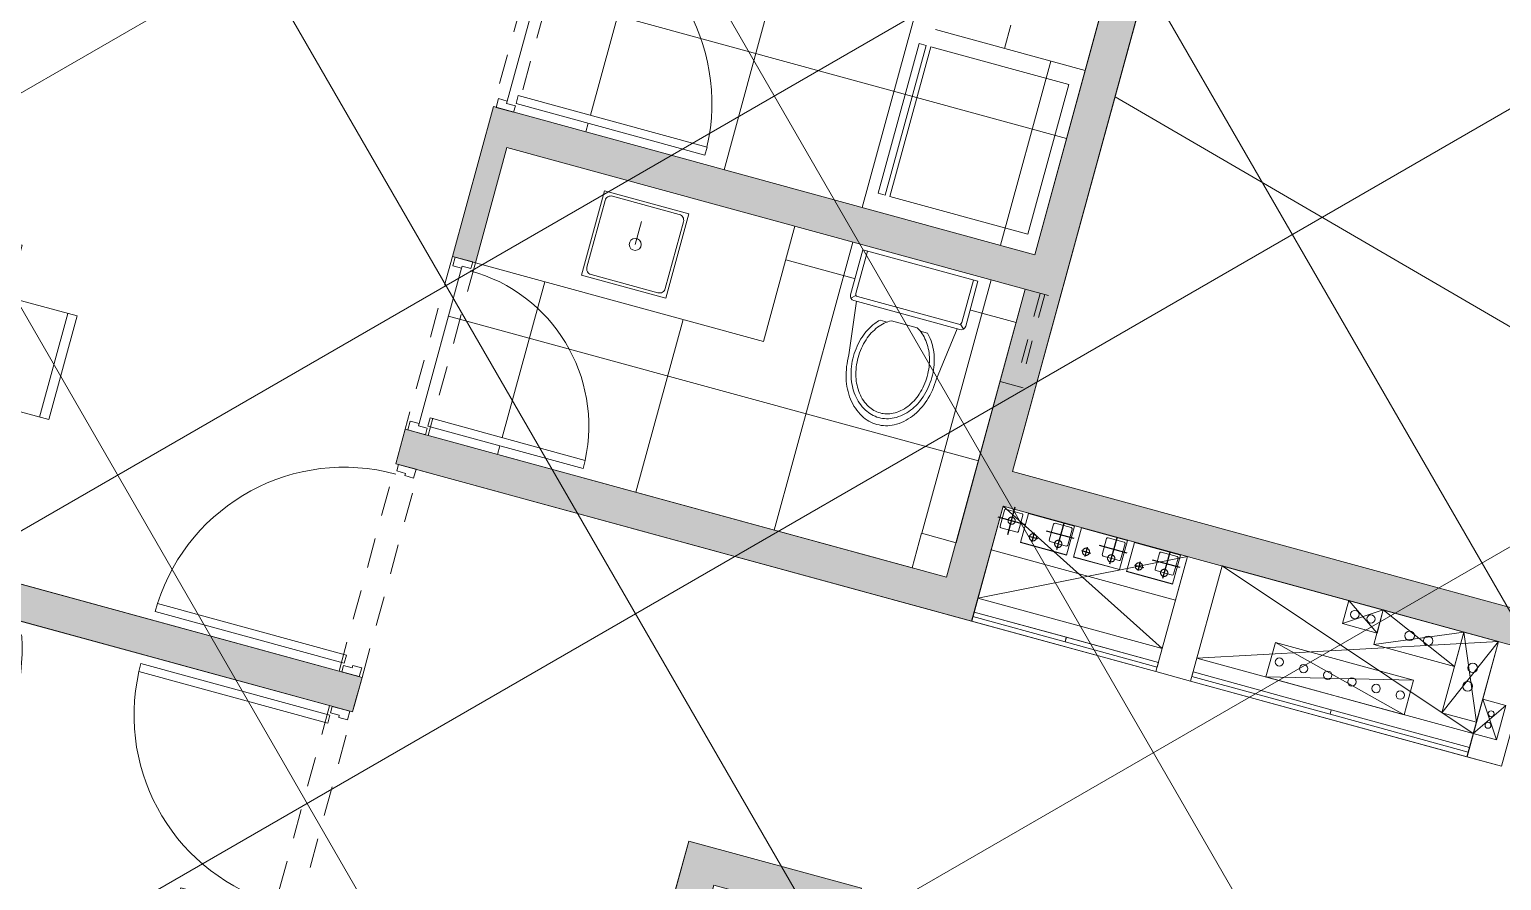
# Model space of a CAD drawing. Header units: inches. Extents: x 0 to 766, y -245 to 236.
# Drawn here: x 222.37 to 228.53, y 34.74 to 38.3 of the extents above; entities that cross this region are included whole.
import ezdxf

# ---------------------------------------------------------------- set-up
doc = ezdxf.new("R2010")
doc.units = ezdxf.units.IN
doc.header["$MEASUREMENT"] = 0
doc.set_wipeout_variables(frame=1)
for name, pattern in [('CENTERX2', [4, 2.5, -0.5, 0.5, -0.5]), ('DASHED2', [0.375, 0.25, -0.125]), ('HIDDEN', [0.375, 0.25, -0.125]), ('HIDDEN2', [0.1875, 0.125, -0.0625])]:
    doc.linetypes.add(name, pattern=pattern)
for name, color, linetype, lineweight in [('A-PLACAS', 251, 'Continuous', 9), ('COC-LAV', 251, 'Continuous', 9), ('DLP_ETAPAS', 251, 'Continuous', 9), ('DLP_HATCH', 251, 'Continuous', 9), ('Gabinete_Regulador', 251, 'Continuous', 9), ('GN GABINETES', 251, 'Continuous', 9), ('GN MONTANTE', 251, 'Continuous', 9), ('HATCH', 251, 'Continuous', 9), ('IC-Detección', 251, 'Continuous', 9), ('IC-Intercomunicador', 251, 'Continuous', 9), ('IC-Telefono', 251, 'Continuous', 9), ('IC-Televisión', 251, 'Continuous', 9), ('IE-Alimentadores', 251, 'Continuous', 9), ('IE-Cajas', 251, 'Continuous', 9), ('MOBILIARIO', 251, 'Continuous', 9), ('MURO-BAJO', 251, 'Continuous', 9), ('MUROS', 251, 'Continuous', 9), ('PROYECCION', 251, 'DASHED2', 9), ('PROYECCIONES', 251, 'HIDDEN2', 9), ('PUERTAS', 251, 'Continuous', 9), ('SANITARIOS', 251, 'Continuous', 9)]:
    doc.layers.add(name, color=color, linetype=linetype, lineweight=lineweight)

# ---------------------------------------------------------------- blocks, each defined once
blk = doc.blocks.new('P-90 MARCO 3.5x1.5')
at = {"layer": 'PUERTAS'}
for p, q in [((0.038, 0.0762), (0.038, 0.8962)), ((0.038, 0.8962), (0.073, 0.8962)), ((0.073, 0.8962), (0.073, 0.0762)), ((0.038, 0.0762), (0.073, 0.0762))]:
    blk.add_line(p, q, dxfattribs=at)
at = {"layer": 'PUERTAS', "linetype": 'Continuous'}
for p, q in [((0, 0), (0, 0.0762)), ((0, 0.0762), (0.028, 0.0762)), ((0.028, 0.0762), (0.028, 0.0382)), ((0.9, 0.0762), (0.872, 0.0762)), ((0.872, 0.0762), (0.872, 0.0382)), ((0.9, 0), (0.9, 0.0762)), ((0.028, 0.0382), (0.038, 0.0382)), ((0.038, 0.0382), (0.038, 0)), ((0.862, 0.0382), (0.862, 0)), ((0.872, 0.0382), (0.862, 0.0382)), ((0, 0), (0.038, 0)), ((0.9, 0), (0.862, 0))]:
    blk.add_line(p, q, dxfattribs=at)
at = {"layer": 'PUERTAS', "color": 7, "linetype": 'Continuous'}
blk.add_arc((0.038, 0.0762), 0.82, 0, 87.55371, dxfattribs=at)
blk = doc.blocks.new('A$C1EFC3661')
at = {"layer": 'PUERTAS'}
for p, q in [((0.038, 0.0762), (0.038, 0.75)), ((0.038, 0.75), (0.073, 0.75)), ((0.073, 0.75), (0.073, 0.0762)), ((0.038, 0.0762), (0.073, 0.0762))]:
    blk.add_line(p, q, dxfattribs=at)
at = {"layer": 'PUERTAS', "linetype": 'Continuous'}
for p, q in [((0, 0), (0, 0.0762)), ((0, 0.0762), (0.028, 0.0762)), ((0.028, 0.0762), (0.028, 0.0382)), ((0.75, 0.0762), (0.722, 0.0762)), ((0.722, 0.0762), (0.722, 0.0382)), ((0.75, 0), (0.75, 0.0762)), ((0, 0), (0.038, 0)), ((0.028, 0.0382), (0.038, 0.0382)), ((0.038, 0.0382), (0.038, 0)), ((0.712, 0.0382), (0.712, 0)), ((0.722, 0.0382), (0.712, 0.0382)), ((0.75, 0), (0.712, 0))]:
    blk.add_line(p, q, dxfattribs=at)
blk.add_arc((0.038, 0.0762), 0.6738, 89.99756, 90, dxfattribs=at)
at = {"layer": 'PUERTAS', "color": 7, "linetype": 'Continuous'}
blk.add_arc((0.038, 0.0762), 0.6738, 0, 87.02248, dxfattribs=at)
blk = doc.blocks.new('SIFON JET_PLANTA')
blk.add_wipeout([(0, -0.25), (-0.195, -0.25), (-0.1995, -0.2495), (-0.2029, -0.2484), (-0.2029, -0.2484), (-0.2067, -0.2462), (-0.2067, -0.2462), (-0.209, -0.244), (-0.209, -0.244), (-0.2091, -0.2441), (-0.2108, -0.2423), (-0.2108, -0.2423), (-0.2108, -0.2423), (-0.2126, -0.2395), (-0.2126, -0.2395), (-0.2138, -0.2369), (-0.2138, -0.2369), (-0.2147, -0.2335), (-0.215, -0.23), (-0.215, -0.227), (-0.215, -0.2181), (-0.44, -0.19), (-0.4428, -0.19), (-0.4467, -0.1899), (-0.449, -0.1899), (-0.4518, -0.1898), (-0.455, -0.1897), (-0.4568, -0.1896), (-0.4592, -0.1894), (-0.4619, -0.1893), (-0.4639, -0.1891), (-0.4651, -0.189), (-0.4651, -0.189), (-0.4695, -0.1887), (-0.4735, -0.1883), (-0.4761, -0.188), (-0.4785, -0.1877), (-0.4812, -0.1874), (-0.4824, -0.1872), (-0.4862, -0.1867), (-0.4884, -0.1864), (-0.4916, -0.1859), (-0.4936, -0.1856), (-0.495, -0.1854), (-0.4974, -0.1849), (-0.4974, -0.1849), (-0.5022, -0.184), (-0.5066, -0.1832), (-0.5094, -0.1826), (-0.5118, -0.1821), (-0.5151, -0.1813), (-0.5177, -0.1807), (-0.5217, -0.1796), (-0.5238, -0.1791), (-0.5267, -0.1783), (-0.5267, -0.1783), (-0.5296, -0.1775), (-0.5321, -0.1768), (-0.5352, -0.1759), (-0.5385, -0.1749), (-0.5385, -0.1749), (-0.5412, -0.174), (-0.5428, -0.1735), (-0.5449, -0.1728), (-0.5465, -0.1722), (-0.5491, -0.1713), (-0.551, -0.1706), (-0.5543, -0.1693), (-0.5568, -0.1683), (-0.5598, -0.1671), (-0.5614, -0.1664), (-0.5644, -0.1652), (-0.5659, -0.1645), (-0.5675, -0.1637), (-0.5702, -0.1625), (-0.5738, -0.1608), (-0.5759, -0.1598), (-0.5781, -0.1587), (-0.5833, -0.1559), (-0.5871, -0.1538), (-0.5896, -0.1524), (-0.5918, -0.1511), (-0.5936, -0.15), (-0.595, -0.1492), (-0.5964, -0.1483), (-0.5987, -0.1469), (-0.6004, -0.1458), (-0.602, -0.1448), (-0.6039, -0.1435), (-0.6058, -0.1422), (-0.607, -0.1415), (-0.6086, -0.1403), (-0.612, -0.1379), (-0.6142, -0.1363), (-0.6153, -0.1355), (-0.6168, -0.1344), (-0.6179, -0.1335), (-0.6193, -0.1324), (-0.6204, -0.1315), (-0.6215, -0.1307), (-0.6223, -0.13), (-0.6235, -0.1291), (-0.6245, -0.1281), (-0.6245, -0.1281), (-0.6262, -0.1268), (-0.6276, -0.1255), (-0.6288, -0.1244), (-0.6305, -0.123), (-0.6318, -0.1217), (-0.6318, -0.1217), (-0.6335, -0.1201), (-0.6347, -0.119), (-0.6347, -0.119), (-0.6379, -0.1158), (-0.64, -0.1137), (-0.6458, -0.1074), (-0.6494, -0.1032), (-0.6554, -0.0958), (-0.6599, -0.0897), (-0.6623, -0.0862), (-0.6646, -0.0826), (-0.6679, -0.0774), (-0.6706, -0.0727), (-0.6722, -0.0699), (-0.6751, -0.0642), (-0.677, -0.0602), (-0.6779, -0.0581), (-0.6792, -0.0551), (-0.6803, -0.0522), (-0.6814, -0.0492), (-0.6827, -0.0457), (-0.6838, -0.0419), (-0.6855, -0.0361), (-0.6864, -0.0321), (-0.687, -0.0296), (-0.6876, -0.0264), (-0.6881, -0.0232), (-0.6891, -0.0164), (-0.6896, -0.0111), (-0.6899, -0.0065), (-0.69, 0), (-0.6899, 0.0044), (-0.6897, 0.0096), (-0.6893, 0.014), (-0.6887, 0.0194), (-0.6881, 0.0236), (-0.6881, 0.0236), (-0.6872, 0.0284), (-0.6867, 0.031), (-0.6855, 0.0361), (-0.6855, 0.0361), (-0.6838, 0.0421), (-0.6838, 0.0421), (-0.6819, 0.048), (-0.6804, 0.0521), (-0.6793, 0.0547), (-0.6779, 0.0582), (-0.6745, 0.0655), (-0.6745, 0.0655), (-0.6722, 0.0699), (-0.6705, 0.0728), (-0.669, 0.0755), (-0.6672, 0.0785), (-0.665, 0.082), (-0.6634, 0.0845), (-0.6611, 0.088), (-0.657, 0.0936), (-0.657, 0.0936), (-0.6534, 0.0984), (-0.6534, 0.0984), (-0.6503, 0.1023), (-0.6453, 0.108), (-0.6386, 0.1152), (-0.6326, 0.121), (-0.6299, 0.1235), (-0.6251, 0.1276), (-0.6206, 0.1314), (-0.6168, 0.1344), (-0.6106, 0.1389), (-0.6061, 0.142), (-0.6, 0.1461), (-0.5963, 0.1484), (-0.5908, 0.1517), (-0.5862, 0.1543), (-0.5794, 0.158), (-0.5693, 0.1629), (-0.5517, 0.1703), (-0.5465, 0.1722), (-0.5385, 0.1749), (-0.5346, 0.176), (-0.5265, 0.1784), (-0.5216, 0.1797), (-0.5148, 0.1813), (-0.5079, 0.1829), (-0.5016, 0.1842), (-0.4865, 0.1867), (-0.4763, 0.188), (-0.4726, 0.1884), (-0.4636, 0.1892), (-0.4549, 0.1897), (-0.449, 0.1899), (-0.44, 0.19), (-0.4322, 0.191), (-0.215, 0.2181), (-0.215, 0.2234), (-0.215, 0.2278), (-0.2149, 0.2323), (-0.2142, 0.2356), (-0.2129, 0.239), (-0.211, 0.2419), (-0.2091, 0.2441), (-0.2077, 0.2455), (-0.2055, 0.247), (-0.2007, 0.2492), (-0.195, 0.25), (-0.195, 0.25), (-0.1605, 0.25), (-0.0975, 0.25), (-0.0323, 0.25), (0, 0.25)])
for p, q in [((-0.195, 0.25), (0, 0.25)), ((0, 0.25), (0, -0.25)), ((-0.215, 0.2181), (-0.44, 0.19)), ((-0.215, -0.23), (-0.215, 0.23)), ((-0.2091, 0.2441), (-0.1921, 0.2271)), ((-0.195, -0.22), (-0.195, 0.22)), ((-0.185, 0.23), (0, 0.23)), ((-0.265, 0.0718), (-0.265, 0.1028)), ((-0.255, -0.0562), (-0.255, 0.0562)), ((-0.265, -0.1028), (-0.265, -0.0718)), ((-0.215, -0.2181), (-0.44, -0.19)), ((-0.2091, -0.2441), (-0.1921, -0.2271)), ((0, -0.23), (-0.185, -0.23)), ((0, -0.25), (-0.195, -0.25))]:
    blk.add_line(p, q)
for points in [[(-0.44, 0.19, 0.076393), (-0.5385, 0.1749, 0.086437), (-0.6168, 0.1344, 0.105872), (-0.6722, 0.0699, 0.125404), (-0.69, 0, 0.125404), (-0.6722, -0.0699, 0.105872), (-0.6168, -0.1344, 0.086437), (-0.5385, -0.1749, 0.076393), (-0.44, -0.19, 0.076393)], [(-0.265, 0.1028, 0.0362), (-0.2844, 0.1202, 0.08725), (-0.3535, 0.1565, 0.077598), (-0.44, 0.17, 0.077598), (-0.5265, 0.1565, 0.08725), (-0.5956, 0.1202, 0.105601), (-0.6443, 0.0627, 0.12364), (-0.66, 0, 0.12364), (-0.6443, -0.0627, 0.105601), (-0.5956, -0.1202, 0.08725), (-0.5265, -0.1565, 0.077598), (-0.44, -0.17, 0.077598)], [(-0.255, 0.0562, 0.100268), (-0.2967, 0.1044, 0.08725), (-0.3596, 0.1374, 0.077598), (-0.44, 0.15, 0.077598), (-0.5204, 0.1374, 0.08725), (-0.5833, 0.1044, 0.105601), (-0.6266, 0.0532, 0.12364), (-0.64, 0, 0.12364), (-0.6266, -0.0532, 0.105601), (-0.5833, -0.1044, 0.08725), (-0.5204, -0.1374, 0.077598), (-0.44, -0.15, 0.077598)], [(-0.44, -0.15, 0.077598), (-0.3596, -0.1374, 0.08725), (-0.2967, -0.1044, 0.100268), (-0.255, -0.0562, 0.12364)], [(-0.44, -0.17, 0.077598), (-0.3535, -0.1565, 0.08725), (-0.2844, -0.1202, 0.0362), (-0.265, -0.1028, 0.12364)]]:
    blk.add_lwpolyline(points, format="xyb")
for centre, radius, start, end in [((-0.195, 0.23), 0.02, 90, 180), ((-0.185, 0.22), 0.01, 90, 180), ((-0.195, -0.23), 0.02, 180, 270), ((-0.185, -0.22), 0.01, 180, 270)]:
    blk.add_arc(centre, radius, start, end)
blk = doc.blocks.new('REFRI')
at = {"layer": 'COC-LAV'}
for points in [[(-0.325, 0), (-0.325, -0.6), (0.325, -0.6), (0.325, 0)], [(-0.325, -0.62), (-0.325, -0.65), (0.325, -0.65), (0.325, -0.62)]]:
    blk.add_lwpolyline(points, close=True, dxfattribs=at)
blk = doc.blocks.new('A$C739F1AB1')
at = {"layer": 'MOBILIARIO'}
for p, q in [((0.975, 2.06), (0.525, 2.06)), ((0.04, 1.575), (0.04, 1.125)), ((1.46, 1.575), (1.46, 1.125)), ((0.04, 0.975), (0.04, 0.525)), ((1.46, 0.975), (1.46, 0.525)), ((0.975, 0.04), (0.525, 0.04))]:
    blk.add_line(p, q, dxfattribs=at)
for points in [[(0.975, 1.8), (0.975, 2.1), (0.525, 2.1), (0.525, 1.8)], [(1.2, 0.3), (1.2, 1.8), (0.3, 1.8), (0.3, 0.3), (1.2, 0.3)], [(0.3, 1.575), (0, 1.575), (0, 1.125), (0.3, 1.125)], [(1.2, 1.575), (1.5, 1.575), (1.5, 1.125), (1.2, 1.125)], [(0.3, 0.975), (0, 0.975), (0, 0.525), (0.3, 0.525)], [(1.2, 0.975), (1.5, 0.975), (1.5, 0.525), (1.2, 0.525)], [(0.975, 0.3), (0.975, 0), (0.525, 0), (0.525, 0.3)]]:
    blk.add_lwpolyline(points, dxfattribs=at)
at = {"layer": 'MOBILIARIO', "linetype": 'HIDDEN2'}
for points in [[(0.525, 1.75), (0.525, 1.65), (0.975, 1.65), (0.975, 1.75)], [(0.35, 1.125), (0.45, 1.125), (0.45, 1.575), (0.35, 1.575)], [(1.15, 1.125), (1.05, 1.125), (1.05, 1.575), (1.15, 1.575)], [(0.35, 0.525), (0.45, 0.525), (0.45, 0.975), (0.35, 0.975)], [(1.15, 0.525), (1.05, 0.525), (1.05, 0.975), (1.15, 0.975)], [(0.525, 0.35), (0.525, 0.45), (0.975, 0.45), (0.975, 0.35)]]:
    blk.add_lwpolyline(points, dxfattribs=at)
blk = doc.blocks.new('BOWL-ITALGRIF_VARADERO')
blk.add_lwpolyline([(0.1825, 0.1825), (-0.1825, 0.1825), (-0.1825, -0.1825), (0.1825, -0.1825)], close=True)
blk.add_lwpolyline([(0.145, 0.17), (-0.145, 0.17, 0.414214), (-0.17, 0.145), (-0.17, -0.145, 0.414214), (-0.145, -0.17), (0.145, -0.17, 0.414214), (0.17, -0.145), (0.17, 0.145, 0.414214)], format="xyb", close=True)
blk.add_circle((0, 0), 0.025)
at = {"layer": 'PROYECCIONES', "color": 251, "ltscale": 0.1}
blk.add_line((0, 0), (0, -0.1825), dxfattribs=at)
blk = doc.blocks.new('A$C72FD42DB')
for p, q in [((0.0573, 1.3564), (0.0573, 1.3564)), ((0.3255, 1.41), (1.3255, 1.41)), ((0.3255, 0), (0.3255, 1.41)), ((1.3255, 0), (1.3255, 1.41)), ((1.5937, 1.3564), (1.5937, 1.3564)), ((0.0977, 0.8097), (0.0977, 1.3097)), ((0.0977, 1.3097), (0.3255, 1.3097)), ((1.5532, 1.3097), (1.3255, 1.3097)), ((1.5532, 0.8097), (1.5532, 1.3097)), ((0.0286, 1.1974), (0.0977, 1.1974)), ((0.0286, 1.1724), (0.0977, 1.1724)), ((1.6224, 1.1974), (1.5532, 1.1974)), ((1.6224, 1.1724), (1.5532, 1.1724)), ((0.0286, 0.947), (0.0977, 0.947)), ((1.6224, 0.947), (1.5532, 0.947)), ((0.0286, 0.922), (0.0977, 0.922)), ((1.6224, 0.922), (1.5532, 0.922)), ((0.3255, 0.8097), (0.0977, 0.8097)), ((1.3255, 0.8097), (1.5532, 0.8097)), ((0.0573, 0.7629), (0.0573, 0.7629)), ((1.5937, 0.7629), (1.5937, 0.7629)), ((0.0573, 0.6471), (0.0573, 0.6471)), ((1.5937, 0.6471), (1.5937, 0.6471)), ((0.0977, 0.6003), (0.0977, 0.1003)), ((0.3255, 0.6003), (0.0977, 0.6003)), ((1.3255, 0.6003), (1.5532, 0.6003)), ((1.5532, 0.6003), (1.5532, 0.1003)), ((0.0286, 0.488), (0.0977, 0.488)), ((0.0286, 0.463), (0.0977, 0.463)), ((1.6224, 0.488), (1.5532, 0.488)), ((1.6224, 0.463), (1.5532, 0.463)), ((0.0286, 0.2376), (0.0977, 0.2376)), ((0.0286, 0.2126), (0.0977, 0.2126)), ((1.6224, 0.2376), (1.5532, 0.2376)), ((1.6224, 0.2126), (1.5532, 0.2126)), ((0.0977, 0.1003), (0.3255, 0.1003)), ((1.5532, 0.1003), (1.3255, 0.1003)), ((0.0573, 0.0536), (0.0573, 0.0536)), ((1.5937, 0.0536), (1.5937, 0.0536)), ((0.3255, 0), (1.3255, 0))]:
    blk.add_line(p, q)
for centre, radius, start, end in [((0.054, 1.347), 0.01, 71.2164, 161.83805), ((0.054, 1.347), 0.01, 341.83805, 71.2164), ((1.5969, 1.347), 0.01, 108.7836, 198.16195), ((1.5969, 1.347), 0.01, 18.16195, 108.7836), ((0.9298, 1.0597), 0.9317, 161.83805, 198.16195), ((0.9298, 1.0597), 0.9117, 161.83805, 198.16195), ((0.1977, 1.2097), 0.1, 90, 180), ((1.4532, 1.2097), 0.1, 0, 90), ((0.7212, 1.0597), 0.9117, 341.83805, 18.16195), ((0.7212, 1.0597), 0.9317, 341.83805, 18.16195), ((0.1977, 0.9097), 0.1, 180, 270), ((1.4532, 0.9097), 0.1, 270, 0), ((0.054, 0.7724), 0.01, 198.16195, 288.7836), ((0.054, 0.7724), 0.01, 288.7836, 18.16195), ((1.5969, 0.7724), 0.01, 161.83805, 251.2164), ((1.5969, 0.7724), 0.01, 251.2164, 341.83805), ((0.9298, 0.3503), 0.9317, 161.83805, 198.16195), ((0.9298, 0.3503), 0.9117, 161.83805, 198.16195), ((0.054, 0.6376), 0.01, 71.2164, 161.83805), ((0.054, 0.6376), 0.01, 341.83805, 71.2164), ((1.5969, 0.6376), 0.01, 108.7836, 198.16195), ((0.7212, 0.3503), 0.9117, 341.83805, 18.16195), ((1.5969, 0.6376), 0.01, 18.16195, 108.7836), ((0.7212, 0.3503), 0.9317, 341.83805, 18.16195), ((0.1977, 0.5003), 0.1, 90, 180), ((1.4532, 0.5003), 0.1, 0, 90), ((0.1977, 0.2003), 0.1, 180, 270), ((1.4532, 0.2003), 0.1, 270, 0), ((0.054, 0.063), 0.01, 288.7836, 18.16195), ((1.5969, 0.063), 0.01, 161.83805, 251.2164), ((0.054, 0.063), 0.01, 198.16195, 288.7836), ((1.5969, 0.063), 0.01, 251.2164, 341.83805)]:
    blk.add_arc(centre, radius, start, end)
blk = doc.blocks.new('ESTRUCTURAS_PISO-1')
at = {"layer": 'HATCH'}
h = blk.add_hatch(color=256, dxfattribs=at)
h.dxf.hatch_style = 1
h.paths.add_polyline_path([(0.15, 19.45), (0.15, 14.6), (0, 14.6), (0, 19.45)])
h.paths.add_polyline_path([(0.15, 25.95), (-5.75, 25.95), (-5.75, 24.9), (-5.6, 24.9), (-5.6, 25.8), (0, 25.8), (0, 20.55), (-1.4, 20.55), (-1.4, 20.45), (0, 20.45), (0, 19.5), (1.8, 19.5), (1.8, 20.15), (1.7, 20.15), (1.7, 19.65), (0.15, 19.65)])
h.paths.add_polyline_path([(-2.4, 21.4), (-2.3, 21.4), (-2.3, 23.1), (-5.75, 23.1), (-5.75, 21.8), (-5.65, 21.8), (-5.65, 23), (-2.4, 23)], flags=17)
h.paths.add_polyline_path([(-5.75, 20.45), (-2.3, 20.45), (-2.3, 20.6), (-5.75, 20.6)], flags=17)
h.paths.add_polyline_path([(-6.25, 17.5), (-6.25, 17.75), (-5, 17.75), (-5, 17.5)])
h.paths.add_polyline_path([(1.15, 15.1), (1.05, 15.1), (1.05, 13.1), (0.15, 13.1), (0.15, 13.7), (0, 13.7), (0, 13.025), (0, 12.35), (0.15, 12.35), (0.15, 12.95), (1.05, 12.95), (1.05, 10.95), (1.15, 10.95), (1.15, 12.95), (6.4, 12.95), (6.4, 12.6), (6.55, 12.6), (6.55, 13.025), (6.55, 13.45), (6.4, 13.45), (6.4, 13.1), (1.15, 13.1)])
h.paths.add_polyline_path([(0.15, 6.5), (0.15, 11.45), (0, 11.45), (0, 6.6), (-1.45, 6.6), (-1.45, 7.05), (-4.1, 7.05), (-4.1, 6.9), (-1.6, 6.9), (-1.6, 6.45), (0, 6.45), (0, 1.15), (-0.9, 1.15), (-0.9, 1), (0, 1), (0, 0), (4.6, 0), (4.6, 0.15), (0.15, 0.15), (0.15, 6.35), (1.8, 6.35), (1.8, 6.5)])
h.paths.add_polyline_path([(2.7, 5.55), (6.15, 5.55), (6.15, 5.65), (2.7, 5.65)])
h.paths.add_polyline_path([(2.7, 6.45), (2.8, 6.45), (2.8, 8.15), (6.05, 8.15), (6.05, 6.85), (6.15, 6.85), (6.15, 8.25), (2.7, 8.25)])
h.paths.add_polyline_path([(2.8, 3.05), (6.05, 3.05), (6.05, 4.35), (6.15, 4.35), (6.15, 2.9), (2.7, 2.9), (2.7, 4.75), (2.8, 4.75)])
h.paths.add_polyline_path([(-8.4, 9.4), (-8.4, 9.3), (-6.65, 9.3), (-6.65, 8.4), (-7.25, 8.4), (-7.25, 8.25), (-6.5, 8.25), (-6.5, 15.55), (-4, 15.55), (-4, 8.25), (-1.9, 8.25), (-1.9, 8.4), (-3.85, 8.4), (-3.85, 12.1), (-1.2, 12.1), (-1.2, 12.25), (-3.85, 12.25), (-3.85, 13.85), (-1.2, 13.85), (-1.2, 14), (-3.85, 14), (-3.85, 15.7), (-6.65, 15.7), (-6.65, 9.4)])
h.paths.add_polyline_path([(-10.9, 0.4), (-10.75, 0.4), (-10.75, 3.5), (-10.6, 3.5), (-10.6, 0.2), (-10.9, 0.2)])
h.paths.add_polyline_path([(-6.15, 5.25), (-6.3, 5.25), (-6.3, 6.9), (-11.1, 6.9), (-11.1, 7.05), (-4.75, 7.05), (-4.75, 6.9), (-6.15, 6.9)])
h.paths.add_polyline_path([(-12, 6.9), (-12.6, 6.9), (-12.6, 6), (-10.6, 6), (-10.6, 5.9), (-12.6, 5.9), (-12.6, 0.4), (-12.45, 0.4), (-12.45, 0.2), (-12.6, 0.2), (-12.75, 0.2), (-12.75, 6.9), (-14.95, 6.9), (-14.95, 7.05), (-12.6, 7.05), (-12, 7.05)])
h.paths.add_polyline_path([(-6.2, 4.25), (-7.8, 4.25), (-7.8, 0.8), (-6.6, 0.8), (-6.6, 0.7), (-7.9, 0.7), (-7.9, 4.35), (-6.2, 4.35)])
h.paths.add_polyline_path([(-5.3, 4.35), (-5.3, 0.7), (-5.4, 0.7), (-5.4, 4.35)])
h.paths.add_polyline_path([(-2.8, 4.25), (-4.5, 4.25), (-4.5, 4.35), (-2.7, 4.35), (-2.7, 0.7), (-4.1, 0.7), (-4.1, 0.8), (-2.8, 0.8)])
h.paths.add_polyline_path([(-8.1, 14.9), (-8.4, 14.9), (-8.4, 11.8), (-8.25, 11.8), (-8.25, 14.7), (-8.1, 14.7)])
h.paths.add_polyline_path([(-16.3, 11.05), (-14.6, 11.05), (-14.6, 10.95), (-16.4, 10.95), (-16.4, 14.4), (-15, 14.4), (-15, 14.3), (-16.3, 14.3)])
h.paths.add_polyline_path([(-12.8, 10.05), (-12.8, 8.4), (-8.15, 8.4), (-8.15, 8.25), (-14.35, 8.25), (-14.35, 8.4), (-12.95, 8.4), (-12.95, 10.05)])
h.paths.add_polyline_path([(-13.7, 10.95), (-13.7, 14.4), (-13.8, 14.4), (-13.8, 10.95)])
h.paths.add_polyline_path([(-19.1, 8.4), (-19.1, 13.15), (-18.2, 13.15), (-18.2, 13.3), (-19.25, 13.3), (-19.25, 8.25), (-15, 8.25), (-15, 8.4)])
h.paths.add_polyline_path([(-11.2, 11.05), (-11.2, 14.3), (-12.45, 14.3), (-12.45, 14.4), (-11.1, 14.4), (-11.1, 10.95), (-12.9, 10.95), (-12.9, 11.05)])
h.paths.add_polyline_path([(-19.1, 0.85), (-17.8, 0.85), (-17.8, 0.7), (-19.25, 0.7), (-19.25, 7.05), (-17.65, 7.05), (-17.65, 6.9), (-19.1, 6.9), (-19.1, 4.6), (-16.9, 4.6), (-16.9, 4.5), (-19.1, 4.5)])
h.paths.add_polyline_path([(-16, 0.7), (-15.85, 0.7), (-15.85, 4.5), (-16, 4.5)])
h.paths.add_polyline_path([(-23.7117, 4.695), (-26.8328, 2.5272), (-26.7757, 2.4451), (-23.6547, 4.6128)])
h.paths.add_polyline_path([(-26.5244, 11.8122), (-27.6653, 13.4548), (-27.5421, 13.5404), (-26.4012, 11.8978), (-25.7851, 12.3256), (-25.3573, 11.7096), (-25.4805, 11.6241), (-25.8228, 12.1169), (-26.562, 11.6034), (-25.4211, 9.9608), (-25.5032, 9.9037), (-26.6441, 11.5464), (-30.8739, 8.6085), (-30.6743, 8.321), (-30.7975, 8.2355), (-31.2824, 8.9336), (-31.1592, 9.0192), (-30.9595, 8.7317)])
h.paths.add_polyline_path([(-22.35, 2.3), (-22.95, 2.3), (-22.95, 2.3712), (-23.7733, 3.5565), (-23.1983, 3.9558), (-23.1413, 3.8737), (-23.6341, 3.5314), (-22.8483, 2.4), (-22.25, 2.4), (-22.25, 0.2), (-22.95, 0.2), (-22.95, 0.3), (-22.35, 0.3)])
h.paths.add_polyline_path([(-25.968, 1.5451), (-26.0912, 1.4595), (-25.2164, 0.2), (-24.15, 0.2), (-24.15, 0.35), (-25.1379, 0.35)])
h.paths.add_polyline_path([(-24.2502, 5.295), (-25.22, 6.6912), (-28.1768, 4.6376), (-27.4352, 3.5699), (-27.5173, 3.5128), (-28.316, 4.6627), (-25.1949, 6.8304), (-24.1681, 5.352)])
h.paths.add_polyline_path([(-19.4, 0.7), (-20.45, 0.7), (-20.45, 0.85), (-19.55, 0.85), (-19.55, 6.9), (-20.8, 6.9), (-20.8, 7.05), (-19.4, 7.05)])
h.paths.add_polyline_path([(-24.9671, 10.8849), (-23.1416, 8.2566), (-24.4558, 7.3438), (-24.3987, 7.2617), (-23.2488, 8.0604), (-22.4428, 6.9), (-21.2, 6.9), (-21.2, 7.05), (-22.3644, 7.05), (-23.0971, 8.1049), (-22.9328, 8.219), (-24.8439, 10.9704)])
h.paths.add_polyline_path([(-29.6365, 12.0857), (-29.5509, 11.9625), (-32.0149, 10.2512), (-31.9293, 10.128), (-32.1346, 9.9854), (-32.3058, 10.2318)])
h.paths.add_polyline_path([(-36.7796, 20.0913), (-32.9194, 22.7724), (-33.0049, 22.8956), (-36.9884, 20.1289), (-36.3894, 19.2665), (-36.2662, 19.3521)])
h.paths.add_polyline_path([(-33.4575, 18.9895), (-32.4877, 17.5933), (-32.4056, 17.6503), (-33.4324, 19.1287), (-36.4303, 17.0465), (-35.6316, 15.8967), (-35.5495, 15.9537), (-36.2911, 17.0214)])
h.paths.add_polyline_path([(-31.9492, 16.9933), (-34.9471, 14.9111), (-34.89, 14.8289), (-31.8922, 16.9111)])
h.paths.add_polyline_path([(-33.4103, 12.8737), (-34.1233, 13.9004), (-34.2055, 13.8434), (-33.4354, 12.7346), (-30.4375, 14.8167), (-31.4358, 16.2541), (-31.518, 16.197), (-30.5767, 14.8418)])
h.paths.add_polyline_path([(-26.3945, 13.7287), (-26.5177, 13.6432), (-29.2559, 17.5855), (-29.1327, 17.6711)])
h.paths.add_polyline_path([(6.4, 14.95), (3.55, 14.95), (3.55, 15.1), (6.65, 15.1), (6.65, 14.8), (6.4, 14.8)])
h.paths.add_polyline_path([(2.7, 20.4), (6.15, 20.4), (6.15, 20.5), (2.7, 20.5)])
h.paths.add_polyline_path([(6.15, 17.8), (6.15, 19.2), (6.05, 19.2), (6.05, 17.9), (2.8, 17.9), (2.8, 19.6), (2.7, 19.6), (2.7, 17.8)])
h.paths.add_polyline_path([(5.05, 25.95), (0.2, 25.95), (0.2, 25.8), (4.9, 25.8), (4.9, 24.9), (5.05, 24.9)])
h.paths.add_polyline_path([(2.7, 23.1), (2.7, 21.3), (2.8, 21.3), (2.8, 23), (6.05, 23), (6.05, 21.7), (6.15, 21.7), (6.15, 23.1)])
h.paths.add_polyline_path([(-23.7523, 12.6418), (-22.0124, 10.1367), (-22.5463, 9.7659), (-22.6318, 9.8892), (-22.2212, 10.1744), (-23.8755, 12.5562), (-24.2862, 12.271), (-25.7123, 14.3243), (-25.5891, 14.4099), (-24.2485, 12.4797), (-23.2219, 13.1928), (-24.5054, 15.0408), (-24.9161, 14.7556), (-24.9731, 14.8377), (-24.4393, 15.2085), (-23.0987, 13.2784), (-18.7867, 16.2733), (-18.8723, 16.3965), (-18.708, 16.5106), (-18.5369, 16.2642)])
h.paths.add_polyline_path([(-20.0417, 18.0802), (-19.9562, 17.957), (-19.7919, 18.0711), (-19.963, 18.3175), (-22.4681, 16.5776), (-22.3825, 16.4544)])
h.paths.add_polyline_path([(-29.1612, 17.7122), (-30.6396, 16.6853), (-30.7252, 16.8085), (-29.37, 17.7498), (-32.9639, 22.9242), (-27.5431, 26.6892), (-26.8015, 25.6215), (-26.9247, 25.5359), (-27.5807, 26.4804), (-32.7551, 22.8865), (-29.8457, 18.6978), (-28.4906, 19.639), (-28.4335, 19.5569), (-29.7887, 18.6156)])
h.paths.add_polyline_path([(-27.4947, 19.7828), (-27.4376, 19.7007), (-24.5219, 21.7258), (-24.579, 21.808)])
h.paths.add_polyline_path([(-27.8689, 20.4969), (-27.951, 20.4399), (-28.9779, 21.9183), (-25.7747, 24.1431), (-25.7176, 24.0609), (-26.0051, 23.8613), (-25.2635, 22.7936), (-25.3456, 22.7365), (-26.0872, 23.8042), (-28.8387, 21.8932)])
h.paths.add_polyline_path([(-26.9812, 19.0436), (-26.0115, 17.6474), (-23.0958, 19.6725), (-23.8374, 20.7402), (-23.9195, 20.6832), (-23.2349, 19.6976), (-25.9864, 17.7866), (-26.8991, 19.1007)])
h.paths.add_polyline_path([(6.4, 11.25), (6.4, 11.1), (3.55, 11.1), (3.55, 10.95), (6.65, 10.95), (6.65, 11.25)])
edge = h.paths.add_edge_path()
edge.add_line((-29.9383, 6.8232), (-27.4744, 8.5346))
edge.add_line((-27.4744, 8.5346), (-27.5599, 8.6578))
edge.add_line((-27.5599, 8.6578), (-29.8186, 7.089))
edge.add_line((-29.8186, 7.089), (-29.9041, 7.2122))
edge.add_line((-29.9041, 7.2122), (-30.1095, 7.0696))
edge.add_line((-30.1095, 7.0696), (-29.9383, 6.8232))
edge = h.paths.add_edge_path(flags=17)
edge.add_line((-6.65, 15.7), (-6.25, 15.7))
h.paths.add_polyline_path([(-1.45, 15.4), (-1.45, 16.25), (-1.2, 16.25), (-1.2, 15.4)])
h.paths.add_polyline_path([(-2.6, 17.5), (-2.6, 17.75), (-1.5, 17.75), (-1.5, 17.5)])
h.paths.add_polyline_path([(-17.35, 7.05), (-15.85, 7.05), (-15.85, 6.9), (-17.35, 6.9)])
at = {"layer": 'A-PLACAS', "elevation": 0}
blk.add_lwpolyline([(-26.3945, 13.7287), (-26.5177, 13.6432), (-29.2559, 17.5855), (-29.1327, 17.6711)], close=True, dxfattribs=at)
at = {"layer": 'A-PLACAS'}
for points in [[(-23.7523, 12.6418), (-22.0124, 10.1367), (-22.5463, 9.7659), (-22.6318, 9.8892), (-22.2212, 10.1744), (-23.8755, 12.5562), (-24.2862, 12.271), (-25.7123, 14.3243), (-25.5891, 14.4099), (-24.2485, 12.4797), (-23.2219, 13.1928), (-24.5054, 15.0408), (-24.9161, 14.7556), (-24.9731, 14.8377), (-24.4393, 15.2085), (-23.0987, 13.2784), (-18.7867, 16.2733), (-18.8723, 16.3965), (-18.708, 16.5106), (-18.5369, 16.2642)], [(-26.5244, 11.8122), (-27.6653, 13.4548), (-27.5421, 13.5404), (-26.4012, 11.8978), (-25.7851, 12.3256), (-25.3573, 11.7096), (-25.4805, 11.6241), (-25.8228, 12.1169), (-26.562, 11.6034), (-25.4211, 9.9608), (-25.5032, 9.9037), (-26.6441, 11.5464), (-30.8739, 8.6085), (-30.6743, 8.321), (-30.7975, 8.2355), (-31.2824, 8.9336), (-31.1592, 9.0192), (-30.9595, 8.7317)]]:
    blk.add_lwpolyline(points, close=True, dxfattribs=at)
blk = doc.blocks.new('TORRE-A_PLAN-GEN')
at = {"layer": 'HATCH'}
h = blk.add_hatch(dxfattribs=at)
h.set_pattern_fill('_USER', color=256, scale=0.6, double=1, pattern_type=0)
h.set_pattern_definition([(360, (13.55, 7.5), (1e-09, 0.6), []), (90, (13.55, 7.5), (-0.6, 1e-09), [])])
h.paths.add_polyline_path([(12.9, 11.05), (12.75, 11.05), (12.75, 11.0738), (12.712, 11.0738), (12.712, 11.112), (12.722, 11.112), (12.722, 11.15), (12.75, 11.15), (12.75, 11.2), (13.55, 11.2), (13.55, 12.75), (11.75, 12.75), (11.75, 12.35), (11.35, 12.35), (11.35, 11.15), (11.978, 11.15), (11.978, 11.112), (11.988, 11.112), (11.988, 11.0738), (11.95, 11.0738), (11.95, 11.05), (11.35, 11.05), (11.35, 9.9), (11.3, 9.9), (11.3, 8.4), (11.2881, 8.4), (11.2881, 8.372), (11.2501, 8.372), (11.2501, 7.528), (11.2881, 7.528), (11.2881, 7.5), (13.55, 7.5), (13.55, 8.3), (12.9, 8.3)])
h.paths.add_polyline_path([(12.023, 11.15), (11.988, 11.15), (11.988, 11.87), (12.023, 11.87)], flags=16)
h.paths.add_polyline_path([(12.1081, 7.573), (12.1081, 7.538), (11.2881, 7.538), (11.2881, 7.573)], flags=16)
h = blk.add_hatch(dxfattribs=at)
h.set_pattern_fill('_USER', color=256, scale=0.6, double=1, pattern_type=0)
h.set_pattern_definition([(360, (13.55, 6.1), (1e-09, 0.6), []), (90, (13.55, 6.1), (-0.6, 1e-09), [])])
h.paths.add_polyline_path([(13.55, 7.35), (12.55, 7.35), (12.55, 6.85), (11.2881, 6.85), (11.2881, 6.822), (11.2501, 6.822), (11.2501, 6.128), (11.2881, 6.128), (11.2881, 6.1), (13.4, 6.1), (13.4, 6.25), (13.55, 6.25)])
h.paths.add_polyline_path([(11.2881, 6.173), (11.9619, 6.173), (11.9619, 6.138), (11.2881, 6.138)], flags=16)
at = {"layer": 'Gabinete_Regulador', "color": 251, "linetype": 'HIDDEN', "ltscale": 5}
for centre in [(13.9639, 6.358, 0), (14.1939, 6.358, 0), (14.4239, 6.358, 0)]:
    blk.add_circle(centre, 0.015, dxfattribs=at)
at = {"layer": 'GN GABINETES', "color": 251}
for p, q in [((13.6998, 6.45, 0), (14.5, 6.45, 0)), ((13.6998, 6.45, 0), (13.6998, 6.26, 0)), ((13.8099, 6.448, 0), (14.0099, 6.448, 0)), ((13.9237, 6.433, 0), (13.9237, 6.363, 0)), ((13.9287, 6.438, 0), (13.9987, 6.438, 0)), ((14.0037, 6.433, 0), (14.0037, 6.363, 0)), ((14.0399, 6.448, 0), (14.2399, 6.448, 0)), ((14.1537, 6.433, 0), (14.1537, 6.363, 0)), ((14.1587, 6.438, 0), (14.2287, 6.438, 0)), ((14.2337, 6.433, 0), (14.2337, 6.363, 0)), ((14.2699, 6.448, 0), (14.4699, 6.448, 0)), ((14.3837, 6.433, 0), (14.3837, 6.363, 0)), ((14.3887, 6.438, 0), (14.4587, 6.438, 0)), ((14.4637, 6.433, 0), (14.4637, 6.363, 0)), ((14.5, 6.45, 0), (14.5, 6.26, 0)), ((13.9287, 6.358, 0), (13.9987, 6.358, 0)), ((14.1587, 6.358, 0), (14.2287, 6.358, 0)), ((14.3887, 6.358, 0), (14.4587, 6.358, 0))]:
    blk.add_line(p, q, dxfattribs=at)
at = {"layer": 'GN GABINETES', "color": 251, "linetype": 'CENTERX2', "lineweight": 25}
for p, q in [((13.7499, 6.34, 0), (13.7499, 6.46, 0)), ((13.9639, 6.4461, 0), (13.9639, 6.3328, 0)), ((14.1939, 6.4461, 0), (14.1939, 6.3328, 0)), ((14.4239, 6.4461, 0), (14.4239, 6.3328, 0)), ((13.6903, 6.4001, 0), (13.8103, 6.4001, 0)), ((13.8349, 6.3566, 0), (13.8749, 6.3566, 0)), ((13.8549, 6.3766, 0), (13.8549, 6.3366, 0)), ((13.9009, 6.398, 0), (14.0205, 6.398, 0)), ((14.0649, 6.3566, 0), (14.1049, 6.3566, 0)), ((14.0849, 6.3766, 0), (14.0849, 6.3366, 0)), ((14.1309, 6.398, 0), (14.2505, 6.398, 0)), ((14.2949, 6.3566, 0), (14.3349, 6.3566, 0)), ((14.3149, 6.3766, 0), (14.3149, 6.3366, 0)), ((14.3609, 6.398, 0), (14.4805, 6.398, 0))]:
    blk.add_line(p, q, dxfattribs=at)
at = {"layer": 'GN GABINETES', "color": 251, "linetype": 'HIDDEN', "ltscale": 5}
for p, q in [((13.8099, 6.3216, 0), (13.8099, 6.448, 0)), ((14.0099, 6.448, 0), (14.0099, 6.3216, 0)), ((14.0399, 6.3216, 0), (14.0399, 6.448, 0)), ((14.2399, 6.448, 0), (14.2399, 6.3216, 0)), ((14.2699, 6.3216, 0), (14.2699, 6.448, 0)), ((14.4699, 6.448, 0), (14.4699, 6.3216, 0)), ((14.0099, 6.3226, 0), (13.8099, 6.3226, 0)), ((14.0099, 6.3216, 0), (13.8099, 6.3216, 0)), ((14.2399, 6.3226, 0), (14.0399, 6.3226, 0)), ((14.2399, 6.3216, 0), (14.0399, 6.3216, 0)), ((14.4699, 6.3226, 0), (14.2699, 6.3226, 0)), ((14.4699, 6.3216, 0), (14.2699, 6.3216, 0)), ((13.6998, 6.26, 0), (14.5, 6.26, 0))]:
    blk.add_line(p, q, dxfattribs=at)
for centre in [(13.8549, 6.3566, 0), (14.0849, 6.3566, 0), (14.3149, 6.3566, 0)]:
    blk.add_circle(centre, 0.015, dxfattribs=at)
at = {"layer": 'GN GABINETES', "color": 251}
for centre, start, end in [((13.9287, 6.433, 0), 90, 180), ((13.9987, 6.433, 0), 360, 90), ((14.1587, 6.433, 0), 90, 180), ((14.2287, 6.433, 0), 360, 90), ((14.3887, 6.433, 0), 90, 180), ((14.4587, 6.433, 0), 360, 90), ((13.9287, 6.363, 0), 180, 270), ((13.9987, 6.363, 0), 270, 360), ((14.1587, 6.363, 0), 180, 270), ((14.2287, 6.363, 0), 270, 360), ((14.3887, 6.363, 0), 180, 270), ((14.4587, 6.363, 0), 270, 360)]:
    blk.add_arc(centre, 0.005, start, end, dxfattribs=at)
at = {"layer": 'GN MONTANTE', "color": 251, "linetype": 'HIDDEN', "ltscale": 5, "elevation": 0}
blk.add_lwpolyline([(13.7899, 6.365), (13.7899, 6.435, 0.414214), (13.7849, 6.44), (13.7149, 6.44, 0.414214), (13.7099, 6.435), (13.7099, 6.365, 0.414214), (13.7149, 6.36), (13.7849, 6.36, 0.414214)], format="xyb", close=True, dxfattribs=at)
at = {"layer": 'GN MONTANTE', "color": 251, "linetype": 'HIDDEN', "ltscale": 5}
blk.add_circle((13.7503, 6.4001, 0), 0.015, dxfattribs=at)
at = {"layer": 'HATCH'}
for p, q in [((11.2501, 7.538, 0), (11.2501, 8.362, 0)), ((11.2501, 6.812, 0), (11.2501, 6.138, 0))]:
    blk.add_line(p, q, dxfattribs=at)
at = {"layer": 'IC-Detección', "color": 251}
for centre in [(15.9, 6.15, 0), (15.9, 6.1, 0)]:
    blk.add_circle(centre, 0.0125, dxfattribs=at)
at = {"layer": 'IC-Intercomunicador', "color": 251}
for centre in [(15.24, 6.4, 0), (15.31, 6.4, 0)]:
    blk.add_circle(centre, 0.0175, dxfattribs=at)
at = {"layer": 'IC-Telefono', "color": 251}
for centre in [(15.775, 6.315, 0), (15.775, 6.235, 0)]:
    blk.add_circle(centre, 0.02, dxfattribs=at)
at = {"layer": 'IC-Televisión', "color": 251}
for centre in [(15.485, 6.375, 0), (15.565, 6.375, 0)]:
    blk.add_circle(centre, 0.02, dxfattribs=at)
at = {"layer": 'IE-Alimentadores', "color": 251}
for centre in [(14.9875, 6.125, 0), (15.0925, 6.125, 0), (15.1975, 6.125, 0), (15.3025, 6.125, 0), (15.4075, 6.125, 0), (15.5125, 6.125, 0)]:
    blk.add_circle(centre, 0.0175, dxfattribs=at)
at = {"layer": 'IE-Cajas', "color": 251, "elevation": 0}
for points in [[(15.2, 6.45), (15.35, 6.45), (15.35, 6.35), (15.2, 6.35), (15.2, 6.45), (15.35, 6.35), (15.35, 6.45), (15.2, 6.35)], [(15.7, 6.3), (15.35, 6.3), (15.35, 6.45), (15.7, 6.45), (15.7, 6.3), (15.35, 6.45), (15.35, 6.3), (15.7, 6.45)], [(15.7, 6.1), (15.7, 6.45), (15.85, 6.45), (15.85, 6.1), (15.7, 6.1), (15.85, 6.45), (15.7, 6.45), (15.85, 6.1)], [(14.95, 6.2), (15.55, 6.2), (15.55, 6.05), (14.95, 6.05), (14.95, 6.2), (15.55, 6.05), (15.55, 6.2), (14.95, 6.05)], [(15.95, 6.2), (15.95, 6.05), (15.85, 6.05), (15.85, 6.2), (15.95, 6.2), (15.85, 6.05), (15.95, 6.05), (15.85, 6.2)]]:
    blk.add_lwpolyline(points, dxfattribs=at)
at = {"layer": 'MURO-BAJO'}
blk.add_line((12.9, 8.3, 0), (13.55, 8.3, 0), dxfattribs=at)
at = {"layer": 'MURO-BAJO', "color": 4}
for p, q in [((14.5, 6.05, 0), (13.7, 6.05, 0)), ((15.85, 6.05, 0), (14.65, 6.05, 0)), ((14.5, 5.95, 0), (13.7, 5.95, 0)), ((15.85, 5.95, 0), (14.65, 5.95, 0))]:
    blk.add_line(p, q, dxfattribs=at)
at = {"layer": 'MURO-BAJO', "elevation": 0}
blk.add_lwpolyline([(11.3, 6.85), (12.55, 6.85), (12.55, 7.35)], dxfattribs=at)
at = {"layer": 'MUROS'}
for p, q in [((13.7, 12.95, 0), (13.7, 6.6, 0)), ((13.55, 7.5, 0), (13.55, 11.05, 0)), ((11.2, 6.85, 0), (11.2, 7.5, 0)), ((11.2, 7.5, 0), (13.55, 7.5, 0)), ((11.3, 7.35, 0), (11.3, 6.85, 0)), ((13.55, 6.25, 0), (13.55, 7.35, 0)), ((11.3, 6.85, 0), (11.2, 6.85, 0)), ((13.7, 6.45, 0), (13.7, 5.95, 0)), ((14.5, 5.95, 0), (14.5, 6.45, 0)), ((14.65, 5.95, 0), (14.65, 6.45, 0)), ((15.85, 5.95, 0), (15.85, 6.45, 0)), ((13.4, 6.25, 0), (13.55, 6.25, 0)), ((13.4, 6.1, 0), (13.4, 6.25, 0)), ((11.2, 5.95, 0), (11.2, 6.1, 0)), ((11.2, 6.1, 0), (13.4, 6.1, 0)), ((13.7, 5.95, 0), (11.2, 5.95, 0)), ((14.5, 5.95, 0), (14.65, 5.95, 0)), ((15.85, 5.95, 0), (16, 5.95, 0)), ((6.5, 5.05, 0), (11.3, 5.05, 0)), ((11.3, 5.05, 0), (11.3, 4.925, 0)), ((11.3, 4.975, 0), (11.3, 4.9, 0)), ((11.3, 4.9, 0), (6.5, 4.9, 0)), ((12.8, 4, 0), (12.8, 4.75, 0)), ((12.8, 4.75, 0), (13.55, 4.75, 0))]:
    blk.add_line(p, q, dxfattribs=at)
at = {"layer": 'MUROS', "elevation": 0}
for points in [[(16.75, 5.95), (16.75, 6.6), (13.7, 6.6)], [(14.5, 6.45), (13.7, 6.45)], [(15.85, 6.45), (14.65, 6.45)]]:
    blk.add_lwpolyline(points, dxfattribs=at)
at = {"layer": 'PROYECCION', "ltscale": 0.25}
for p, q in [((13.55, 7.35, 0), (13.7, 7.35, 0)), ((13.615, 7.35, 0), (13.615, 6.95, 0)), ((13.635, 7.35, 0), (13.635, 6.95, 0)), ((13.55, 6.95, 0), (13.7, 6.95, 0))]:
    blk.add_line(p, q, dxfattribs=at)
at = {"layer": 'PROYECCIONES'}
for p, q in [((11.2, 8.4, 0), (11.2, 7.5, 0)), ((11.3, 8.4, 0), (11.3, 7.5, 0)), ((11.2, 6.85, 0), (11.2, 6.1, 0)), ((11.3, 6.85, 0), (11.3, 6.1, 0)), ((11.2, 5.05, 0), (11.2, 5.95, 0)), ((11.3, 5.05, 0), (11.3, 5.95, 0)), ((11.2, 4.9, 0), (11.2, 4, 0)), ((11.3, 4, 0), (11.3, 4.9, 0))]:
    blk.add_line(p, q, dxfattribs=at)
at = {"layer": 'PROYECCIONES', "linetype": 'Continuous'}
for p, q in [((13.7, 6.05, 0), (14.5, 6.45, 0)), ((13.7, 6.45, 0), (14.5, 6.05, 0)), ((14.65, 6.45, 0), (15.85, 6.05, 0)), ((15.85, 6.45, 0), (14.65, 6.05, 0))]:
    blk.add_line(p, q, dxfattribs=at)
at = {"layer": 'PROYECCIONES', "ltscale": 0.5, "elevation": 0}
blk.add_lwpolyline([(13.2, 8.3), (13.2, 8.95), (13.55, 8.95)], dxfattribs=at)
at = {"layer": 'PUERTAS', "color": 6, "elevation": 0}
for points in [[(14.1, 5.99), (13.7, 5.99), (13.7, 5.97), (14.1, 5.97)], [(14.1, 5.99), (14.5, 5.99), (14.5, 5.97), (14.1, 5.97)], [(15.25, 5.99), (14.65, 5.99), (14.65, 5.97), (15.25, 5.97)], [(15.25, 5.99), (15.85, 5.99), (15.85, 5.97), (15.25, 5.97)]]:
    blk.add_lwpolyline(points, close=True, dxfattribs=at)
at = {"rotation": 55.21775912192494}
blk.add_blockref('ESTRUCTURAS_PISO-1', (37.6327, 18.8968, 0), dxfattribs=at)
at = {"extrusion": (4.49067e-08, 3.60285e-08, 1), "rotation": 89.99999606194606}
blk.add_blockref('A$C739F1AB1', (9.75, 5.22, 0), dxfattribs=at)
at = {"layer": 'COC-LAV', "extrusion": (4.49068e-08, -3.60284e-08, -1), "zscale": -1, "rotation": 90.00000012312778}
blk.add_blockref('REFRI', (-13.5, 7.9, 0), dxfattribs=at)
at = {"layer": 'MOBILIARIO', "xscale": -0.9999999999999999, "rotation": 180}
blk.add_blockref('A$C72FD42DB', (8.2745, 4.9, 0), dxfattribs=at)
at = {"layer": 'PUERTAS', "linetype": 'Continuous', "extrusion": (-3.60285e-08, 4.49067e-08, -1), "zscale": -1, "rotation": 90.00000013142294}
blk.add_blockref('P-90 MARCO 3.5x1.5', (-11.2119, 7.5, 0), dxfattribs=at)
at = {"layer": 'PUERTAS', "linetype": 'Continuous', "extrusion": (-4.49068e-08, 3.60286e-08, -1), "zscale": -1, "rotation": 90.00000012312778}
blk.add_blockref('A$C1EFC3661', (-11.2119, 6.1, 0), dxfattribs=at)
at = {"layer": 'PUERTAS', "linetype": 'Continuous', "extrusion": (-3.60285e-08, -4.49067e-08, 1), "rotation": 89.99999988516734}
blk.add_blockref('P-90 MARCO 3.5x1.5', (11.2881, 5.05, 0), dxfattribs=at)
at = {"layer": 'PUERTAS', "linetype": 'Continuous', "extrusion": (3.60285e-08, -4.49067e-08, -1), "zscale": -1, "rotation": 270}
blk.add_blockref('P-90 MARCO 3.5x1.5', (-11.2881, 4.9, 0), dxfattribs=at)
at = {"layer": 'SANITARIOS', "rotation": 179.999999876872}
blk.add_blockref('BOWL-ITALGRIF_VARADERO', (11.925, 7.1, 0), dxfattribs=at)
at = {"layer": 'SANITARIOS', "extrusion": (4.49068e-08, -3.60286e-08, 1), "rotation": 90.00000120809575}
blk.add_blockref('SIFON JET_PLANTA', (13.1, 7.33, 0), dxfattribs=at)
at = {"layer": 'MUROS'}
blk.add_line((13.55, 7.35, 0), (11.3, 7.35, 0), dxfattribs=at)
blk = doc.blocks.new('A-COMUN_PISO-1')
at = {"layer": 'MURO-BAJO', "color": 4}
for p, q in [((-32.4832, 13.471, 0), (-32.9396, 14.128, 0)), ((-32.5654, 13.4139, 0), (-33.0217, 14.071, 0)), ((-31.7131, 12.3622, 0), (-32.3977, 13.3478, 0)), ((-31.7953, 12.3051, 0), (-32.4798, 13.2907, 0))]:
    blk.add_line(p, q, dxfattribs=at)
at = {"layer": 'MUROS'}
for p, q in [((-32.5654, 13.4139, 0), (-32.1547, 13.6992, 0)), ((-32.4798, 13.2907, 0), (-32.0691, 13.576, 0)), ((-32.5654, 13.4139, 0), (-32.4798, 13.2907, 0)), ((-31.7953, 12.3051, 0), (-31.3846, 12.5904, 0)), ((-31.7097, 12.1819, 0), (-31.299, 12.4672, 0)), ((-31.7953, 12.3051, 0), (-31.7097, 12.1819, 0))]:
    blk.add_line(p, q, dxfattribs=at)
at = {"layer": 'MUROS', "elevation": 0}
for points in [[(-31.2818, 11.5659), (-30.7479, 11.9368), (-32.4878, 14.4418)], [(-32.1547, 13.6992), (-32.611, 14.3562)], [(-31.3846, 12.5904), (-32.0691, 13.576)]]:
    blk.add_lwpolyline(points, dxfattribs=at)
at = {"layer": 'PROYECCIONES', "linetype": 'Continuous'}
for p, q in [((-29.2856, 10.2, 0), (-31.1524, 15.3693, 0)), ((-32.611, 14.3562, 0), (-32.4832, 13.471, 0)), ((-32.9396, 14.1281, 0), (-32.1547, 13.6992, 0)), ((-32.0691, 13.576, 0), (-31.7131, 12.3622, 0)), ((-31.3846, 12.5904, 0), (-32.3976, 13.3478, 0))]:
    blk.add_line(p, q, dxfattribs=at)
at = {"layer": 'PUERTAS', "color": 6, "elevation": 0}
for points in [[(-32.7607, 13.7653), (-32.9889, 14.0938), (-33.0053, 14.0824), (-32.7771, 13.7539)], [(-32.7607, 13.7653), (-32.5325, 13.4367), (-32.5489, 13.4253), (-32.7771, 13.7539)], [(-32.1047, 12.8207), (-32.447, 13.3135), (-32.4634, 13.3021), (-32.1211, 12.8093)], [(-32.1047, 12.8207), (-31.7624, 12.328), (-31.7788, 12.3165), (-32.1211, 12.8093)]]:
    blk.add_lwpolyline(points, close=True, dxfattribs=at)
blk = doc.blocks.new('ETAPAS_EL-ROSARIO-01')
at = {"layer": 'DLP_HATCH'}
h = blk.add_hatch(dxfattribs=at)
h.set_pattern_fill('NET', color=8, scale=0.5, angle=30)
h.set_pattern_definition([(30, (-226598.6886, -8188115.8588), (-0.79375, 1.3748153285), []), (120, (-226598.6886, -8188115.8588), (-1.3748153285, -0.79375), [])])
edge = h.paths.add_edge_path()
edge.add_line((-5.1193, -39.3806), (-2.1453, -34.3627))
edge.add_line((-2.1453, -34.3627), (-0.724, -35.1709))
edge.add_line((-0.724, -35.1709), (6.1736, -23.1593))
edge.add_line((6.1736, -23.1593), (4.3725, -12.4872))
edge.add_line((4.3725, -12.4872), (3.084, -7.4127))
edge.add_line((3.084, -7.4127), (0.6029, -1.4531))
edge.add_line((0.6029, -1.4531), (-26.0589, -11.4216))
edge.add_line((-26.0589, -11.4216), (-38.3067, -6.0033))
edge.add_line((-38.3067, -6.0033), (-39.0114, -15.829))
edge.add_line((-39.0114, -15.829), (-41.0464, -27.6598))
edge.add_arc((-46.9596, -26.6427), 6, 309.92555, 350.2403, ccw=False)
edge.add_line((-43.1088, -31.244), (-48.9313, -36.1168))
edge.add_line((-48.9313, -36.1168), (-63.5855, -32.11))
edge.add_line((-63.5855, -32.11), (-61.2715, -23.647))
edge.add_line((-61.2715, -23.647), (-60.8657, -17.421))
edge.add_line((-60.8657, -17.421), (-71.969, -14.9973))
edge.add_line((-71.969, -14.9973), (-72.4637, -16.8066))
edge.add_line((-72.4637, -16.8066), (-97.9879, -9.8282))
edge.add_line((-97.9879, -9.8282), (-103.8113, -36.5534))
edge.add_line((-103.8113, -36.5534), (-110.3536, -66.4247))
edge.add_line((-110.3536, -66.4247), (-53.6179, -81.6177))
edge.add_line((-53.6179, -81.6177), (-44.925, -72.7202))
edge.add_line((-44.925, -72.7202), (-5.1193, -39.3806))

msp = doc.modelspace()

# ---------------------------------------------------------------- block references
at = {"color": 251, "rotation": 344.7077791752537}
msp.add_blockref('TORRE-A_PLAN-GEN', (211.5267, 33.7002, 0), dxfattribs=at)

# ---------------------------------------------------------------- next in the draw order: block references
at = {"color": 251, "rotation": 39.92555066629239}
msp.add_blockref('A-COMUN_PISO-1', (260.6651, 46.2286, 0), dxfattribs=at)
at = {"layer": 'DLP_ETAPAS', "color": 251}
msp.add_blockref('ETAPAS_EL-ROSARIO-01', (278.4599, 96.2553, 0), dxfattribs=at)

doc.saveas('drawing.dxf')
